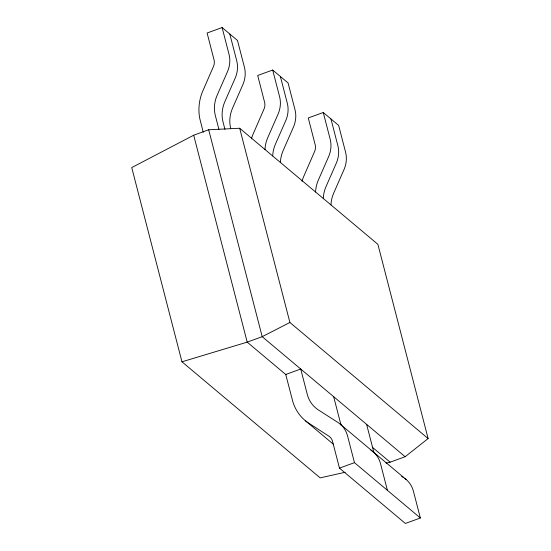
<?xml version="1.0" encoding="UTF-8"?>
<svg xmlns="http://www.w3.org/2000/svg" width="551" height="551" viewBox="0 0 551 551"><rect width="100%" height="100%" fill="white"/><g stroke="black" fill="none" stroke-linecap="round" stroke-linejoin="round"><path stroke-width="0.83" d="M385.975 463.115L390.142 462.179L405.137 456.717L428.12 438.562L377.89 244.334L239.671 128.252L208.684 129.761L193.69 135.222L131.73 167.58L181.961 361.8L320.179 477.882L345.167 472.269M428.12 438.562L289.902 322.48L262.2 336.675L247.206 342.137L181.961 361.8M230.724 128.445A31.593 28.418 -50 0 1 232.591 108.065L242.819 84.744A27.157 24.423 -50 0 0 244.417 67.222L237.502 40.478L222.108 27.55L207.114 33.012L214.153 60.314A10.731 9.649 -50 0 1 213.623 66.12L202.141 92.513A48.02 43.192 -50 0 0 199.765 118.486L203.264 132.302M280.397 162.483A31.593 28.418 -50 0 1 283.166 150.54L293.394 127.219A27.157 24.423 -50 0 0 294.999 109.697L288.077 82.953L272.683 70.025L257.696 75.487L264.728 102.789A10.731 9.649 -50 0 1 264.198 108.595L252.716 134.988A48.02 43.192 -50 0 0 251.442 138.831M330.979 204.958A31.593 28.418 -50 0 1 333.741 193.015L343.969 169.701A27.157 24.423 -50 0 0 345.573 152.172L338.658 125.428L323.265 112.5L308.271 117.962L315.31 145.271A10.731 9.649 -50 0 1 314.779 151.077L303.298 177.463A48.02 43.192 -50 0 0 302.017 181.307M339.471 468.123L354.465 462.661L420.351 517.988L405.357 523.45L339.471 468.123L332.391 440.834A10.731 9.649 -50 0 0 329.209 436.378L307.231 422.176A48.02 43.192 -50 0 1 292.987 402.258L285.735 374.494L300.722 369.032L307.272 394.351A31.593 28.418 -50 0 0 318.45 409.985L337.942 422.472A27.157 24.423 -50 0 1 347.55 435.917L354.465 462.661M401.658 476.415L403.098 477.345M405.137 456.717L262.2 336.675L208.684 129.761M286.065 374.776L247.206 342.137L193.69 135.222M372.359 447.24L390.142 462.179M340.187 424.125L406.073 479.46M305.288 420.654L333.617 444.443M330.958 118.968L337.873 145.712A27.157 24.423 -50 0 1 336.275 163.234L326.047 186.548A31.593 28.418 -50 0 0 323.279 198.491M323.265 112.5L330.18 139.245A27.157 24.423 -50 0 1 328.575 156.773L318.347 180.087A31.593 28.418 -50 0 0 315.585 192.03M420.351 517.988L413.429 491.244A27.157 24.423 -50 0 0 404.971 478.599M280.383 76.493L287.298 103.237A27.157 24.423 -50 0 1 285.7 120.759L275.466 144.073A31.593 28.418 -50 0 0 272.704 156.016M387.408 490.321L380.493 463.577A27.157 24.423 -50 0 0 370.878 450.139M366.608 424.36L373.158 449.678A31.593 28.418 -50 0 0 374.184 452.853M272.683 70.025L279.605 96.769A27.157 24.423 -50 0 1 278 114.291L267.772 137.612A31.593 28.418 -50 0 0 265.003 149.555M333.665 396.692L340.215 422.018A31.593 28.418 -50 0 0 341.241 425.186M229.801 34.01L236.723 60.762A27.157 24.423 -50 0 1 235.119 78.283L224.891 101.598A31.593 28.418 -50 0 0 223.031 121.985L224.932 129.333M222.108 27.55L229.023 54.294A27.157 24.423 -50 0 1 227.425 71.816L217.197 95.137A31.593 28.418 -50 0 0 215.331 115.517L218.919 129.402M239.671 128.252L289.902 322.48"/></g></svg>
